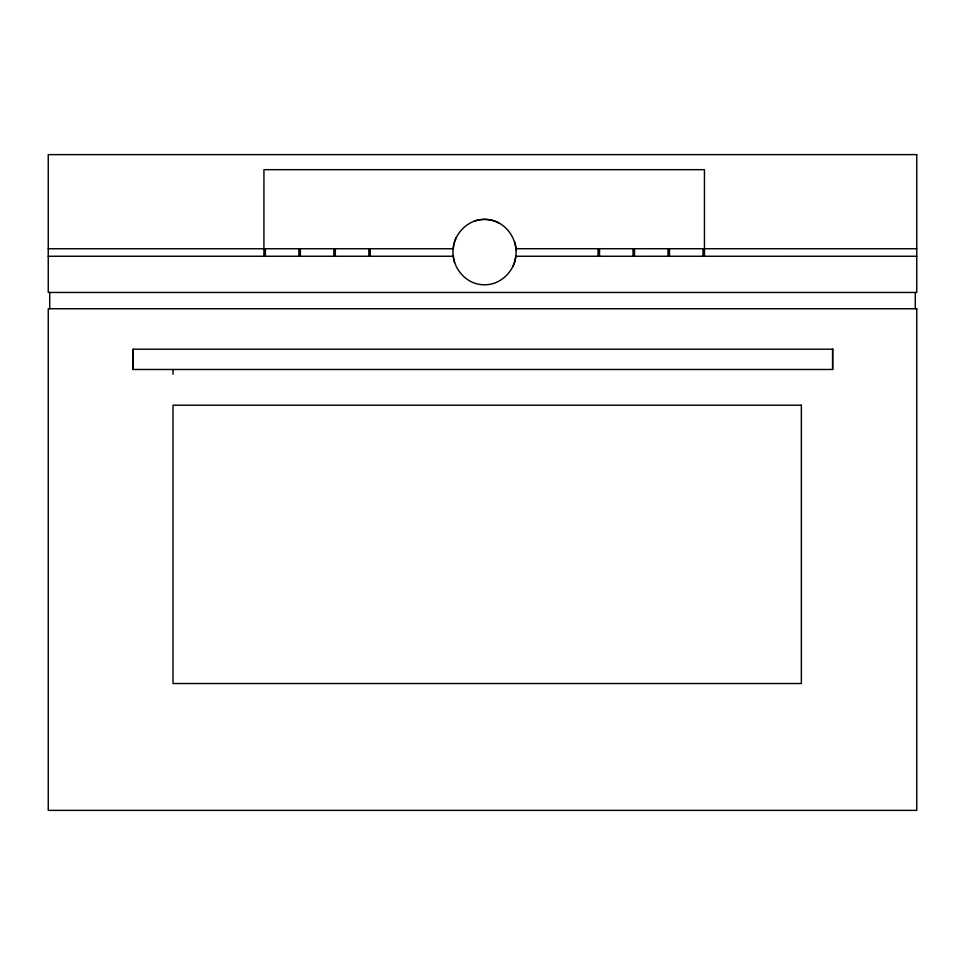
<?xml version="1.0" encoding="UTF-8"?>
<svg xmlns="http://www.w3.org/2000/svg" width="965" height="965" viewBox="0 0 965 965"><rect width="100%" height="100%" fill="white"/><g stroke="black" fill="none" stroke-linecap="round" stroke-linejoin="round"><path stroke-width="1.45" d="M516.094 249.983C515.201 238.657 508.615 228.15 498.555 222.77A30.675 30.675 0 0 0 474.406 221.106C462.935 225.412 454.069 236.425 453.333 248.753L48.25 248.753M48.25 256.256L453.381 256.256C454.443 266.883 461.246 276.328 470.534 281.418A30.675 30.675 0 0 0 494.683 283.083C505.901 278.861 514.574 268.27 515.696 256.256L916.75 256.256M263.915 248.753L263.204 248.717M515.853 248.717L916.75 248.753M915.29 292.455L915.29 308.74M832.566 349.221L832.566 369.474M704.45 256.256L704.45 169.671L263.94 169.671L263.915 256.256M702.99 248.753L702.99 256.256M669.481 248.753L669.481 256.256M668.021 248.753L668.021 256.256M634.512 248.753L634.512 256.256M633.052 248.753L633.052 256.256M599.53 248.753L599.53 256.256M598.071 248.753L598.071 256.256M370.295 248.753L370.295 256.256M368.835 248.753L368.835 256.256M335.325 248.753L335.325 256.256M333.866 248.753L333.866 256.256M300.344 248.753L300.344 256.256M298.885 248.753L298.885 256.256M265.375 248.753L265.375 256.256M173.012 369.474L173.012 374.227M133.242 349.221L133.242 369.474M49.71 292.455L49.71 308.74M454.587 262.577A33.727 33.727 0 0 1 456.192 237.595M474.406 221.106A30.675 30.675 0 0 1 498.555 222.77M514.49 241.612A33.727 33.727 0 0 1 512.885 266.581M916.75 154.629L48.25 154.629L48.25 292.455L916.75 292.455L916.75 154.629M916.75 308.74L48.25 308.74L48.25 810.371L916.75 810.371L916.75 308.74M832.711 349.221L133.098 349.221L133.098 369.474L832.711 369.474L832.711 349.221M801.36 405.204L173.012 405.204L173.012 683.522L801.36 683.522L801.36 405.204"/></g></svg>
